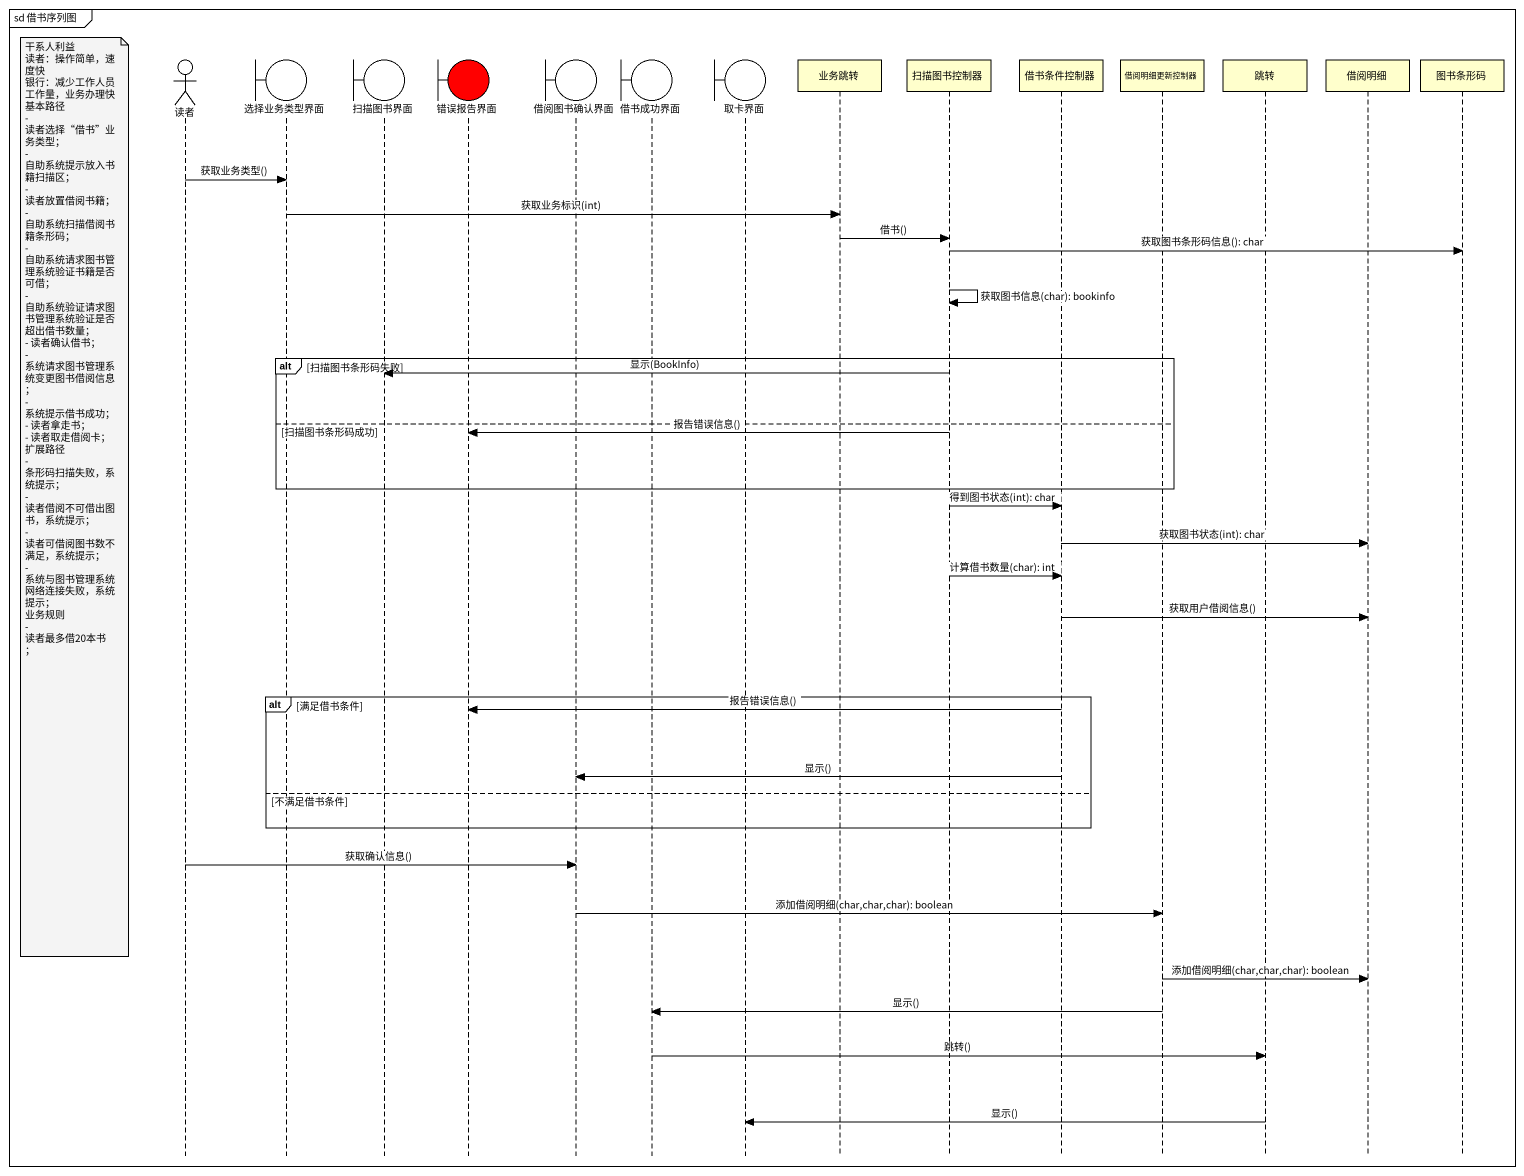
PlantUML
@startuml
mainframe sd 借书序列图
hide footbox
actor 读者
boundary 选择业务类型界面
boundary 扫描图书界面
boundary 错误报告界面 #FF0000
boundary 借阅图书确认界面
boundary 借书成功界面
boundary 取卡界面
participant 业务跳转
participant 扫描图书控制器
participant 借书条件控制器
participant 借阅明细更新控制器
participant 跳转
participant 借阅明细
participant 图书条形码

读者 -> 选择业务类型界面 : 获取业务类型()
选择业务类型界面 -> 业务跳转 : 获取业务标识(int)
业务跳转 -> 扫描图书控制器 : 借书()
扫描图书控制器 -> 图书条形码 : 获取图书条形码信息(): char
扫描图书控制器 -> 扫描图书控制器 : 获取图书信息(char): bookinfo
alt 扫描图书条形码失败
  扫描图书控制器 -> 扫描图书界面 : 显示(BookInfo)
else 扫描图书条形码成功
  扫描图书控制器 -> 错误报告界面 : 报告错误信息()
end
note left of 读者
  干系人利益
  读者：操作简单，速度快
  银行：减少工作人员工作量，业务办理快
  基本路径
  - 读者选择“借书”业务类型；
  - 自助系统提示放入书籍扫描区；
  - 读者放置借阅书籍；
  - 自助系统扫描借阅书籍条形码；
  - 自助系统请求图书管理系统验证书籍是否可借；
  - 自助系统验证请求图书管理系统验证是否超出借书数量；
  - 读者确认借书；
  - 系统请求图书管理系统变更图书借阅信息；
  - 系统提示借书成功；
  - 读者拿走书；
  - 读者取走借阅卡；
  扩展路径
  - 条形码扫描失败，系统提示；
  - 读者借阅不可借出图书，系统提示；
  - 读者可借阅图书数不满足，系统提示；
  - 系统与图书管理系统网络连接失败，系统提示；
  业务规则
  - 读者最多借20本书；
end note
扫描图书控制器 -> 借书条件控制器 : 得到图书状态(int): char
借书条件控制器 -> 借阅明细 : 获取图书状态(int): char
扫描图书控制器 -> 借书条件控制器 : 计算借书数量(char): int
借书条件控制器 -> 借阅明细 : 获取用户借阅信息()
alt 满足借书条件
  借书条件控制器 -> 错误报告界面 : 报告错误信息()
  借书条件控制器 -> 借阅图书确认界面 : 显示()
else 不满足借书条件
end
读者 -> 借阅图书确认界面 : 获取确认信息()
借阅图书确认界面 -> 借阅明细更新控制器 : 添加借阅明细(char,char,char): boolean
借阅明细更新控制器 -> 借阅明细 : 添加借阅明细(char,char,char): boolean
借阅明细更新控制器 -> 借书成功界面 : 显示()
借书成功界面 -> 跳转 : 跳转()
跳转 -> 取卡界面 : 显示()
@enduml
